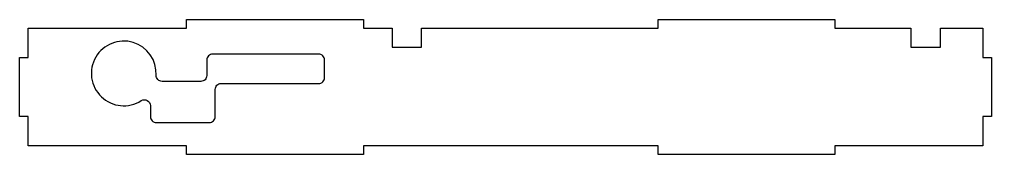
# Model space of a CAD drawing. Header units: millimetres. Extents: x -38 to 127, y -41 to -18.
import ezdxf

# ---------------------------------------------------------------- set-up
doc = ezdxf.new("R2010")
doc.units = ezdxf.units.MM
doc.layers.get('0').update_dxf_attribs({"linetype": 'CONTINUOUS'})

msp = doc.modelspace()

# ---------------------------------------------------------------- linework, layer by layer
msp.add_lwpolyline([(113.37, -19.99), (113.37, -23.21), (118.37, -23.21), (118.37, -19.99), (125.54, -19.99), (125.54, -24.99), (127.04, -24.99), (127.04, -34.99), (125.54, -34.99), (125.54, -39.99), (100.48, -39.99), (100.48, -41.49), (70.48, -41.49), (70.48, -39.99), (20.48, -39.99), (20.48, -41.49), (-9.52, -41.49), (-9.52, -39.99), (-36.36, -39.99), (-36.36, -34.99), (-37.86, -34.99), (-37.86, -24.99), (-36.36, -24.99), (-36.36, -19.99), (-9.52, -19.99), (-9.52, -18.49), (20.48, -18.49), (20.48, -19.99), (25.37, -19.99), (25.37, -23.21), (30.37, -23.21), (30.37, -19.99), (70.48, -19.99), (70.48, -18.49), (100.48, -18.49), (100.48, -19.99)], close=True)
msp.add_lwpolyline([(-4.65, -30.39, -0.414214), (-3.65, -29.39), (12.91, -29.39, 0.414214), (13.91, -28.39), (13.91, -25.39, 0.414214), (12.91, -24.39), (-5.09, -24.39, 0.414214), (-6.09, -25.39), (-6.09, -28.04, -0.414214), (-7.09, -29.04), (-13.67, -29.04, -0.430995), (-14.67, -27.99, 4.158966), (-17.19, -32.31, -0.592916), (-15.65, -33.15), (-15.65, -35.04, 0.414214), (-14.65, -36.04), (-5.65, -36.04, 0.414214), (-4.65, -35.04)], format="xyb", close=True)

doc.saveas('drawing.dxf')
